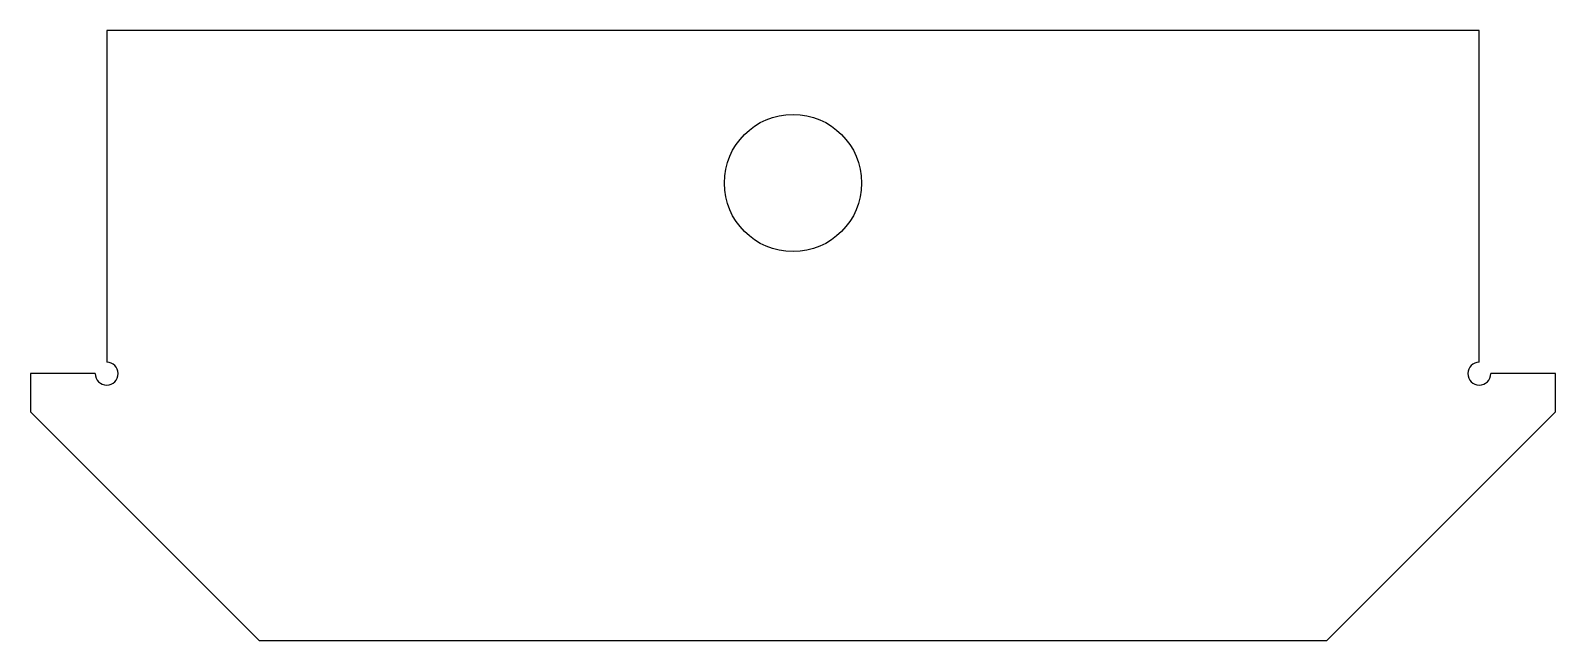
# Model space of a CAD drawing. Header units: millimetres. Extents: x -100 to 100, y -1449 to -1369.
import ezdxf

# ---------------------------------------------------------------- set-up
doc = ezdxf.new("R2010")
doc.units = ezdxf.units.MM

msp = doc.modelspace()

# ---------------------------------------------------------------- linework, layer by layer
at = {"color": 7, "linetype": 'Continuous', "lineweight": 25}
for p, q in [((90, -1369), (-90, -1369)), ((-90, -1369), (-90, -1412.5)), ((90, -1412.5), (90, -1369)), ((-91.5, -1414), (-100, -1414)), ((-100, -1414), (-100, -1419)), ((100, -1414), (91.5, -1414)), ((100, -1419), (100, -1414)), ((-100, -1419), (-70, -1449)), ((70, -1449), (100, -1419)), ((-70, -1449), (70, -1449))]:
    msp.add_line(p, q, dxfattribs=at)
msp.add_circle((0, -1389), 9, dxfattribs=at)
for centre, start, end in [((-90, -1414), 180, 90), ((90, -1414), 90, 0)]:
    msp.add_arc(centre, 1.5, start, end, dxfattribs=at)

doc.saveas('drawing.dxf')
